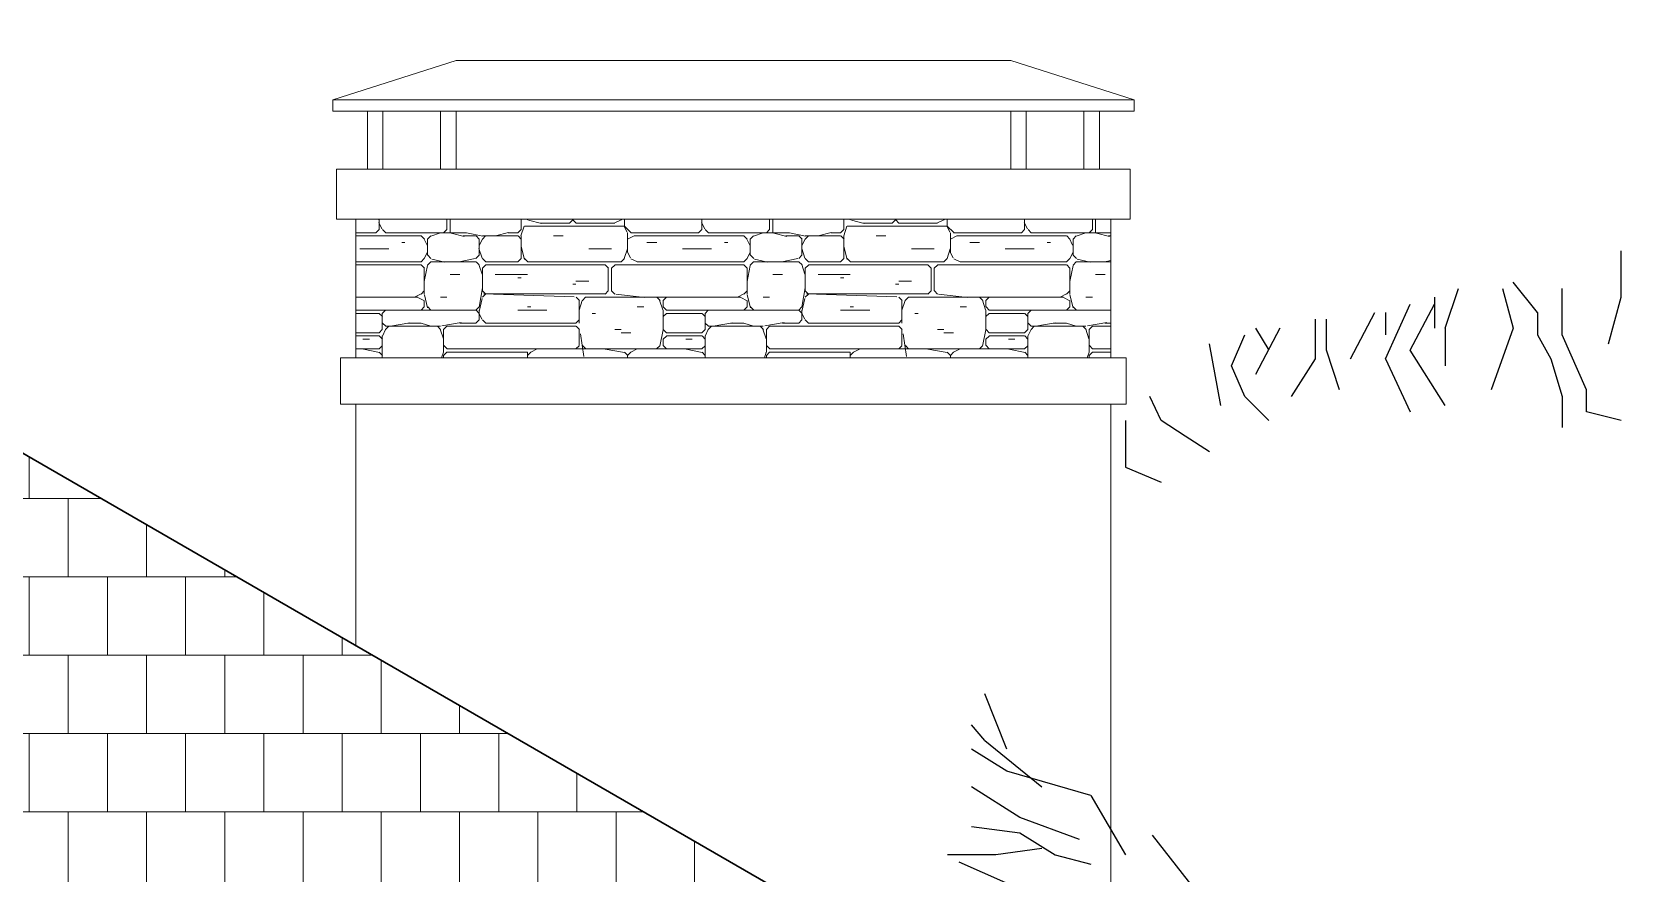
# Model space of a CAD drawing. Extents: x -12289450 to -10763036, y -7834513 to -6150123.
# Drawn here: x -11254849 to -11252539, y -7790188 to -7788965 of the extents above; entities that cross this region are included whole.
import ezdxf

# ---------------------------------------------------------------- set-up
doc = ezdxf.new("R2010")
doc.units = 0
doc.header["$LTSCALE"] = 25
for name, color, linetype in [('005-РАЗМЕРЫ', 252, 'Continuous'), ('008-ШТРИХОВКА', 252, 'Continuous'), ('Крыши', 7, 'Continuous')]:
    doc.layers.add(name, color=color, linetype=linetype)
doc.layers.add('RAZMER', color=7, linetype='Continuous', lineweight=9)

# ---------------------------------------------------------------- blocks, each defined once
blk = doc.blocks.new('ggg')
for points in [[(-1379.7, 3877.6), (-1361, 3945.5), (-1361, 4012.6)], [(-1617, 3900.2), (-1597.5, 3958)], [(-1533.5, 3958), (-1517.9, 3900.2), (-1549.9, 3810.4)], [(-1482.8, 3922.9), (-1517.9, 3967.3)], [(-1361, 3765.9), (-1411.7, 3778.4), (-1411.7, 3810.4), (-1446.9, 3890.8), (-1446.9, 3958)], [(-1703.7, 3855.7), (-1667.8, 3935.3)], [(-1617, 3787.8), (-1667.8, 3868.2), (-1632.6, 3935.3)], [(-1632.6, 3945.5), (-1632.6, 3900.2)], [(-1805.9, 3913.5), (-1805.9, 3855.7), (-1841, 3801.1)], [(-1770.8, 3810.4), (-1789.5, 3868.2), (-1789.5, 3913.5)], [(-1754.4, 3855.7), (-1719.3, 3922.9)], [(-1703.7, 3922.9), (-1703.7, 3890.8)], [(-1482.8, 3922.9), (-1482.8, 3890.8), (-1463.2, 3855.7), (-1446.9, 3801.1), (-1446.9, 3755.8)], [(-1908.2, 3801.1), (-1927.7, 3845.6), (-1908.2, 3890.8)], [(-1857.4, 3900.2), (-1892.6, 3833.1)], [(-1892.6, 3900.2), (-1873.1, 3868.2)], [(-1617, 3900.2), (-1617, 3845.6)], [(-1943.3, 3787.8), (-1959.7, 3877.6)], [(-1703.7, 3855.7), (-1667.8, 3778.4)], [(-1959.7, 3720.7), (-1994.8, 3743.3), (-2029.9, 3765.9), (-2046.4, 3801.1)], [(-1908.2, 3801.1), (-1873.1, 3765.9)], [(-2081.5, 3765.9), (-2081.5, 3698), (-2029.9, 3676.2)], [(-2254, 3288.2), (-2286, 3368.6)], [(-2286, 3300.7), (-2305.5, 3323.4)], [(-2132.2, 3221.1), (-2254, 3256.2), (-2305.5, 3288.2)], [(-2286, 3300.7), (-2203.2, 3233.6)], [(-2235.2, 3189.1), (-2305.5, 3233.6)], [(-2132.2, 3221.1), (-2081.5, 3134.5)], [(-2148.6, 3157.1), (-2235.2, 3189.1)], [(-2305.5, 3175.8), (-2235.2, 3166.5), (-2183.7, 3134.5), (-2132.2, 3121.2)], [(-2203.2, 3143.8), (-2270.4, 3134.5), (-2340.6, 3134.5)], [(-1783.3, 2595), (-1864.5, 2936.2), (-2042.4, 3163.3)], [(-2324.2, 3124.3), (-2256.3, 3094.6)]]:
    blk.add_lwpolyline(points)

msp = doc.modelspace()

# ---------------------------------------------------------------- hatches: boundary and pattern name
at = {"layer": '008-ШТРИХОВКА', "lineweight": 18, "ltscale": 3}
h = msp.add_hatch(dxfattribs=at)
h.set_pattern_fill('AR-B88', color=256, scale=0.56)
h.set_pattern_definition([(0, (-5054498.04, -3568302.02), (0, 113.792), []), (90, (-5054498.037, -3568302.023), (-56.896, 113.792), [113.792, -113.792])])
h.paths.add_polyline_path([(-11256078.3, -7788965.2), (-11256030.2, -7788965.2), (-11255996.8, -7788965.2), (-11255924.7, -7788965.7), (-11252619.8, -7790872.8), (-11255307.8, -7790872.8), (-11256045.7, -7790446.8), (-11256595.8, -7790129.1), (-11257883.8, -7790872.8), (-11258808.3, -7790872.8), (-11259899.8, -7790872.8), (-11257330.6, -7789389.4), (-11256595.8, -7788965.2), (-11256496.5, -7788965.2), (-11256353.2, -7788965.2), (-11256259.8, -7788965.2), (-11256150.8, -7788965.2)])
at = {"layer": 'RAZMER', "lineweight": 0, "ltscale": 4}
h = msp.add_hatch(dxfattribs=at)
h.set_pattern_fill('DSLSTN', color=251, scale=168, style=0, pattern_type=2)
h.set_pattern_definition([(180, (-4775834.76, -3833793.1), (-6e-14, -469.224), [103.22928, -365.99472]), (0, (-4776289.9, -3833811.87), (0, 469.224), [60.99912, -408.22488]), (0, (-4776228.9, -3833835.33), (0, 469.224), [32.84568, -436.37832]), (315, (-4776233.6, -3833830.64), (469.22399, -1e-13), [6.635831, -656.947116]), (270, (-4776233.6, -3833825.95), (469.224, -9e-14), [4.69224, -464.53176]), (270, (-4776233.6, -3833816.56), (469.224, -9e-14), [9.38448, -459.83952]), (225, (-4776228.9, -3833811.87), (-7e-14, -469.22399), [6.635831, -656.947116]), (180, (-4776097.5, -3833811.87), (-6e-14, -469.224), [131.38272, -337.84128]), (135, (-4776092.83, -3833816.56), (-469.22399, 4e-14), [6.635831, -656.947116]), (90, (-4776092.83, -3833821.25), (-469.224, 3e-14), [4.69224, -464.53176]), (180, (-4776097.5, -3833544.4), (-6e-14, -469.224), [197.07408, -272.14992]), (180, (-4776139.75, -3833638.26), (-6e-14, -469.224), [89.15256, -380.07144]), (180, (-4776031.83, -3833427.1), (-6e-14, -469.224), [192.38184, -276.84216]), (225, (-4775956.76, -3833680.5), (-7e-14, -469.22399), [6.635831, -656.947116]), (315, (-4775956.76, -3833680.5), (469.22399, -1e-13), [6.635831, -656.947116]), (45, (-4776088.14, -3833511.57), (4e-14, 469.22399), [6.635831, -656.947116]), (0, (-4776224.2, -3833511.57), (0, 469.224), [136.07496, -333.14904]), (135, (-4775942.68, -3833577.26), (-469.22399, 4e-14), [6.635831, -656.947116]), (180, (-4775867.6, -3833577.26), (-6e-14, -469.224), [75.07584, -394.14816]), (225, (-4776022.45, -3833581.95), (-7e-14, -469.22399), [6.635831, -656.947116]), (180, (-4775862.9, -3833581.95), (-6e-14, -469.224), [159.53616, -309.68784]), (0, (-4776261.75, -3833854.1), (0, 469.224), [9.38448, -459.83952]), (0, (-4776205.44, -3833591.34), (0, 469.224), [4.69224, -464.53176]), (0, (-4776289.9, -3833567.87), (0, 469.224), [28.15344, -441.07056]), (0, (-4776304, -3833558.5), (0, 469.224), [9.38448, -459.83952]), (0, (-4775886.37, -3833492.8), (0, 469.224), [18.76896, -450.45504]), (0, (-4775877, -3833488.1), (0, 469.224), [37.53792, -431.68608]), (0, (-4776205.44, -3833713.33), (0, 469.224), [4.69224, -464.53176]), (0, (-4776266.44, -3833722.7), (0, 469.224), [42.23016, -426.99384]), (0, (-4776318.06, -3833713.33), (0, 469.224), [14.07672, -455.14728]), (0, (-4775895.76, -3833840.02), (0, 469.224), [9.38448, -459.83952]), (0, (-4775886.37, -3833844.7), (0, 469.224), [14.07672, -455.14728]), (0, (-4775928.6, -3833816.56), (0, 469.224), [4.69224, -464.53176]), (0, (-4775862.9, -3833807.2), (0, 469.224), [9.38448, -459.83952]), (0, (-4776149.14, -3833793.1), (0, 469.224), [9.38448, -459.83952]), (0, (-4776135.06, -3833760.26), (0, 469.224), [14.07672, -455.14728]), (0, (-4776022.45, -3833807.2), (0, 469.224), [4.69224, -464.53176]), (0, (-4776036.5, -3833811.87), (0, 469.224), [42.23016, -426.99384]), (0, (-4775956.76, -3833774.33), (0, 469.224), [4.69224, -464.53176]), (0, (-4775952.06, -3833769.64), (0, 469.224), [18.76896, -450.45504]), (0, (-4776036.5, -3833764.95), (0, 469.224), [4.69224, -464.53176]), (0, (-4776069.37, -3833760.26), (0, 469.224), [46.9224, -422.3016]), (0, (-4775933.3, -3833722.7), (0, 469.224), [32.84568, -436.37832]), (0, (-4775984.9, -3833703.95), (0, 469.224), [14.07672, -455.14728]), (0, (-4776111.6, -3833666.4), (0, 469.224), [4.69224, -464.53176]), (0, (-4776064.7, -3833657.03), (0, 469.224), [9.38448, -459.83952]), (0, (-4776060, -3833652.33), (0, 469.224), [9.38448, -459.83952]), (0, (-4776191.37, -3833436.5), (0, 469.224), [4.69224, -464.53176]), (0, (-4776191.37, -3833464.64), (0, 469.224), [28.15344, -441.07056]), (0, (-4776106.9, -3833445.88), (0, 469.224), [9.38448, -459.83952]), (0, (-4776097.5, -3833441.2), (0, 469.224), [37.53792, -431.68608]), (0, (-4776139.75, -3833535.03), (0, 469.224), [9.38448, -459.83952]), (0, (-4776243, -3833525.64), (0, 469.224), [14.07672, -455.14728]), (0, (-4776247.67, -3833520.95), (0, 469.224), [60.99912, -408.22488]), (0, (-4775975.52, -3833544.4), (0, 469.224), [4.69224, -464.53176]), (0, (-4776050.6, -3833535.03), (0, 469.224), [4.69224, -464.53176]), (0, (-4776041.2, -3833539.7), (0, 469.224), [14.07672, -455.14728]), (0, (-4775914.53, -3833610.1), (0, 469.224), [23.4612, -445.7628]), (0, (-4775933.3, -3833605.4), (0, 469.224), [23.4612, -445.7628]), (0, (-4776013.06, -3833614.8), (0, 469.224), [9.38448, -459.83952]), (0, (-4775999, -3833591.34), (0, 469.224), [9.38448, -459.83952]), (0, (-4776003.7, -3833586.64), (0, 469.224), [9.38448, -459.83952]), (0, (-4776097.5, -3833624.2), (0, 469.224), [14.07672, -455.14728]), (0, (-4776167.9, -3833619.5), (0, 469.224), [9.38448, -459.83952]), (0, (-4776172.6, -3833624.2), (0, 469.224), [9.38448, -459.83952]), (0, (-4776210.14, -3833614.8), (0, 469.224), [9.38448, -459.83952]), (270, (-4776233.6, -3833380.2), (469.224, -9e-14), [42.23016, -426.99384]), (243.43495, (-4776228.9, -3833370.8), (1.7e-05, -469.2239954), [10.492168, -1038.72458]), (251.56505, (-4776144.44, -3833403.65), (-3.8e-06, -469.2239928), [14.838167, -1468.978392]), (270, (-4776144.44, -3833384.88), (469.224, -9e-14), [18.76896, -450.45504]), (288.43495, (-4776149.14, -3833370.8), (469.224025, -938.4479968), [14.838167, -1468.978392]), (333.43495, (-4776341.52, -3833736.8), (469.2239954, 1.7e-05), [10.492168, -1038.72458]), (296.56505, (-4776346.21, -3833727.4), (469.224001, -469.22402), [10.492168, -1038.72458]), (270, (-4776346.2, -3833708.64), (469.224, -9e-14), [18.76896, -450.45504]), (206.56505, (-4776336.83, -3833703.95), (-469.22402, -469.224001), [10.492168, -1038.72458]), (26.565051, (-4776341.52, -3833403.65), (469.224012, 469.224009), [10.492168, -1038.72458]), (348.69007, (-4776336.83, -3833441.18), (469.2239957, 2.19e-05), [23.925826, -2368.656528]), (333.43495, (-4776346.21, -3833436.5), (469.2239954, 1.7e-05), [10.492168, -1038.72458]), (270, (-4776346.2, -3833408.34), (469.224, -9e-14), [28.15344, -441.07056]), (225, (-4776341.52, -3833403.65), (-7e-14, -469.22399), [6.635831, -656.947116]), (0, (-4776341.5, -3833699.26), (0, 469.224), [98.53704, -370.68696]), (315, (-4776350.9, -3833689.87), (469.22399, -1e-13), [13.271658, -650.311284]), (270, (-4776350.9, -3833661.7), (469.224, -9e-14), [28.15344, -441.07056]), (243.43495, (-4776346.21, -3833652.33), (1.7e-05, -469.2239954), [10.492168, -1038.72458]), (225, (-4776341.52, -3833647.64), (-7e-14, -469.22399), [6.635831, -656.947116]), (194.03624, (-4776322.75, -3833642.95), (-1407.6720428, -469.22392), [19.346603, -1915.313568]), (0, (-4776139.75, -3833638.26), (0, 469.224), [9.38448, -459.83952]), (0, (-4776266.44, -3833844.7), (0, 469.224), [23.4612, -445.7628]), (0, (-4776289.9, -3833849.4), (0, 469.224), [51.61464, -417.60936]), (45, (-4776289.9, -3833483.4), (4e-14, 469.22399), [13.271658, -650.311284]), (90, (-4776289.9, -3833502.2), (-469.224, 3e-14), [18.76896, -450.45504]), (135, (-4776285.2, -3833506.87), (-469.22399, 4e-14), [6.635831, -656.947116]), (116.56505, (-4776228.9, -3833488.1), (-469.224001, 469.22402), [10.492168, -1038.72458]), (90, (-4776228.9, -3833497.5), (-469.224, 3e-14), [9.38448, -459.83952]), (63.434949, (-4776233.6, -3833506.87), (-9e-06, 469.2239954), [10.492168, -1038.72458]), (288.43495, (-4775933.3, -3833492.8), (469.224025, -938.4479968), [14.838167, -1468.978392]), (270, (-4775933.3, -3833488.1), (469.224, -9e-14), [4.69224, -464.53176]), (243.43495, (-4775928.6, -3833478.72), (1.7e-05, -469.2239954), [10.492168, -1038.72458]), (251.56505, (-4775876.99, -3833722.72), (-3.8e-06, -469.2239928), [14.838167, -1468.978392]), (270, (-4775877, -3833699.26), (469.224, -9e-14), [23.4612, -445.7628]), (296.56505, (-4775881.68, -3833689.87), (469.224001, -469.22402), [10.492168, -1038.72458]), (288.43495, (-4776092.83, -3833722.72), (469.224025, -938.4479968), [14.838167, -1468.978392]), (270, (-4776092.83, -3833718.03), (469.224, -9e-14), [4.69224, -464.53176]), (243.43495, (-4776088.14, -3833708.64), (1.7e-05, -469.2239954), [10.492168, -1038.72458]), (243.43495, (-4776167.9, -3833727.4), (1.7e-05, -469.2239954), [10.492168, -1038.72458]), (270, (-4776167.9, -3833718.03), (469.224, -9e-14), [9.38448, -459.83952]), (296.56505, (-4776172.6, -3833708.64), (469.224001, -469.22402), [10.492168, -1038.72458]), (315, (-4776092.83, -3833488.1), (469.22399, -1e-13), [13.271658, -650.311284]), (63.434949, (-4776172.6, -3833586.64), (-9e-06, 469.2239954), [10.492168, -1038.72458]), (90, (-4776172.6, -3833596.03), (-469.224, 3e-14), [9.38448, -459.83952]), (135, (-4776163.2, -3833605.4), (-469.22399, 4e-14), [13.271658, -650.311284]), (90, (-4775853.53, -3833628.87), (-469.224, 3e-14), [42.23016, -426.99384]), (45, (-4775858.22, -3833633.57), (4e-14, 469.22399), [6.635831, -656.947116]), (270, (-4775881.7, -3833642.95), (469.224, -9e-14), [32.84568, -436.37832]), (270, (-4775956.76, -3833642.95), (469.224, -9e-14), [37.53792, -431.68608]), (108.43495, (-4775825.37, -3833811.87), (-469.224025, 938.4479968), [14.838167, -1468.978392]), (90, (-4775825.37, -3833840.02), (-469.224, 3e-14), [28.15344, -441.07056]), (78.690068, (-4775830.065, -3833863.485), (-5.5e-06, 469.2239957), [23.925826, -2368.656528]), (278.1301, (-4775947.37, -3833830.64), (469.22387533, -2815.34394203), [33.179148, -3284.735664]), (270, (-4775947.37, -3833811.87), (469.224, -9e-14), [18.76896, -450.45504]), (251.56505, (-4775942.68, -3833797.8), (-3.8e-06, -469.2239928), [14.838167, -1468.978392]), (333.43495, (-4776181.98, -3833793.1), (469.2239954, 1.7e-05), [10.492168, -1038.72458]), (180, (-4776177.3, -3833811.87), (-6e-14, -469.224), [32.84568, -436.37832]), (0, (-4776228.9, -3833610.1), (0, 469.224), [192.38184, -276.84216]), (180, (-4776149.14, -3833835.33), (-6e-14, -469.224), [46.9224, -422.3016]), (189.46232, (-4776120.98, -3833830.64), (-2346.119932, -469.2238967), [28.541784, -2825.636352]), (180, (-4776097.5, -3833830.64), (-6e-14, -469.224), [23.4612, -445.7628]), (0, (-4776135.06, -3833811.87), (0, 469.224), [14.07672, -455.14728]), (0, (-4776200.75, -3833811.87), (0, 469.224), [14.07672, -455.14728]), (180, (-4776280.5, -3833642.95), (-6e-14, -469.224), [42.23016, -426.99384]), (90, (-4776233.6, -3833638.26), (-469.224, 3e-14), [28.15344, -441.07056]), (63.434949, (-4776238.3, -3833647.64), (-9e-06, 469.2239954), [10.492168, -1038.72458]), (0, (-4776252.37, -3833647.64), (0, 469.224), [14.07672, -455.14728]), (350.53768, (-4776280.52, -3833642.95), (469.2239954, 2.03e-05), [28.541784, -2825.636352]), (0, (-4776266.44, -3833647.64), (0, 469.224), [23.4612, -445.7628]), (350.53768, (-4776294.6, -3833642.95), (469.2239954, 2.03e-05), [28.541784, -2825.636352]), (350.53768, (-4775909.83, -3833398.95), (469.2239954, 2.03e-05), [28.541784, -2825.636352]), (0, (-4776008.37, -3833398.95), (0, 469.224), [98.53704, -370.68696]), (26.565051, (-4776017.75, -3833403.65), (469.224012, 469.224009), [10.492168, -1038.72458]), (0, (-4776139.75, -3833403.65), (0, 469.224), [117.306, -351.918]), (0, (-4776163.2, -3833366.1), (0, 469.224), [9.38448, -459.83952]), (341.56505, (-4776177.29, -3833361.42), (469.2239928, -3.8e-06), [14.838167, -1468.978392]), (0, (-4776196.06, -3833361.4), (0, 469.224), [18.76896, -450.45504]), (9.4623222, (-4776224.21, -3833366.11), (2346.119914, 469.2239868), [28.541784, -2825.636352]), (348.69007, (-4776261.75, -3833398.95), (469.2239957, 2.19e-05), [23.925826, -2368.656528]), (0, (-4776332.13, -3833398.95), (0, 469.224), [70.3836, -398.8404]), (8.1301023, (-4776271.135, -3833445.876), (2815.3439232, 469.22398835), [33.179148, -3284.735664]), (0, (-4776313.37, -3833445.88), (0, 469.224), [42.23016, -426.99384]), (281.30993, (-4776233.6, -3833455.26), (469.2239304, -1876.8960738), [23.925826, -2368.656528]), (270, (-4776233.6, -3833441.2), (469.224, -9e-14), [14.07672, -455.14728]), (243.43495, (-4776228.9, -3833431.8), (1.7e-05, -469.2239954), [10.492168, -1038.72458]), (0, (-4776078.75, -3833422.4), (0, 469.224), [28.15344, -441.07056]), (0, (-4776196.06, -3833422.4), (0, 469.224), [23.4612, -445.7628]), (0, (-4776041.2, -3833483.4), (0, 469.224), [9.38448, -459.83952]), (9.4623222, (-4776069.37, -3833488.106), (2346.119914, 469.2239868), [28.541784, -2825.636352]), (0, (-4776182, -3833488.1), (0, 469.224), [112.61376, -356.61024]), (0, (-4776182, -3833488.1), (0, 469.224), [32.84568, -436.37832]), (353.65981, (-4776224.213, -3833483.414), (469.2239883, 1.69e-05), [42.49004, -4206.514032]), (180, (-4775867.6, -3833469.34), (-6e-14, -469.224), [154.84392, -314.38008]), (0, (-4776022.45, -3833445.88), (0, 469.224), [154.84392, -314.38008]), (0, (-4775942.7, -3833544.4), (0, 469.224), [103.22928, -365.99472]), (0, (-4775942.7, -3833516.26), (0, 469.224), [103.22928, -365.99472]), (0, (-4776008.37, -3833516.26), (0, 469.224), [65.69136, -403.53264]), (333.43495, (-4776017.75, -3833511.57), (469.2239954, 1.7e-05), [10.492168, -1038.72458]), (348.69007, (-4775961.45, -3833469.34), (469.2239957, 2.19e-05), [23.925826, -2368.656528]), (14.036243, (-4776017.75, -3833474.03), (1407.6720182, 469.2239937), [19.346603, -1915.313568]), (180, (-4776172.6, -3833633.57), (-6e-14, -469.224), [37.53792, -431.68608]), (0, (-4776294.6, -3833516.26), (0, 469.224), [197.07408, -272.14992]), (0, (-4776149.14, -3833549.1), (0, 469.224), [28.15344, -441.07056]), (0, (-4776224.2, -3833605.4), (0, 469.224), [46.9224, -422.3016]), (165.96376, (-4776294.6, -3833610.1), (-469.2239836, -3.41e-05), [19.346603, -1915.313568]), (180, (-4776261.75, -3833610.1), (-6e-14, -469.224), [32.84568, -436.37832]), (187.12502, (-4776224.213, -3833605.41), (-3284.56800684, -469.22421158), [37.83005, -3745.174776]), (0, (-4776313.37, -3833549.1), (0, 469.224), [136.07496, -333.14904]), (0, (-4776139.75, -3833868.2), (0, 469.224), [187.6896, -281.5344]), (0, (-4775994.3, -3833830.64), (0, 469.224), [23.4612, -445.7628]), (0, (-4776139.75, -3833835.33), (0, 469.224), [187.6896, -281.5344]), (296.56505, (-4776092.83, -3833816.56), (469.224001, -469.22402), [10.492168, -1038.72458]), (270, (-4776092.83, -3833811.87), (469.224, -9e-14), [4.69224, -464.53176]), (255.96376, (-4776088.14, -3833793.1), (3.41e-05, -469.2239836), [19.346603, -1915.313568]), (0, (-4776083.45, -3833788.4), (0, 469.224), [173.61288, -295.61112]), (284.03624, (-4776031.83, -3833718.03), (469.22392, -1407.6720428), [19.346603, -1915.313568]), (270, (-4776031.83, -3833703.95), (469.224, -9e-14), [14.07672, -455.14728]), (251.56505, (-4776027.14, -3833689.87), (-3.8e-06, -469.2239928), [14.838167, -1468.978392]), (0, (-4776083.45, -3833746.2), (0, 469.224), [173.61288, -295.61112]), (180, (-4775895.76, -3833685.2), (-6e-14, -469.224), [56.30688, -412.91712]), (206.56505, (-4775886.37, -3833680.49), (-469.22402, -469.224001), [10.492168, -1038.72458]), (315, (-4776031.83, -3833671.1), (469.22399, -1e-13), [6.635831, -656.947116]), (270, (-4776031.83, -3833661.7), (469.224, -9e-14), [9.38448, -459.83952]), (243.43495, (-4776027.14, -3833642.95), (1.7e-05, -469.2239954), [10.492168, -1038.72458]), (135, (-4775956.76, -3833647.64), (-469.22399, 4e-14), [13.271658, -650.311284]), (165.96376, (-4776003.68, -3833685.18), (-469.2239836, -3.41e-05), [19.346603, -1915.313568]), (180, (-4775961.45, -3833685.2), (-6e-14, -469.224), [42.23016, -426.99384]), (0, (-4776027.14, -3833689.87), (0, 469.224), [145.45944, -323.76456]), (26.565051, (-4776186.68, -3833793.1), (469.224012, 469.224009), [10.492168, -1038.72458]), (0, (-4776205.44, -3833793.1), (0, 469.224), [18.76896, -450.45504]), (0, (-4776322.75, -3833793.1), (0, 469.224), [46.9224, -422.3016]), (353.65981, (-4776364.98, -3833788.41), (469.2239883, 1.69e-05), [42.49004, -4206.514032]), (0, (-4776365, -3833746.2), (0, 469.224), [187.6896, -281.5344]), (0, (-4776332.13, -3833741.5), (0, 469.224), [154.84392, -314.38008]), (0, (-4776336.83, -3833703.95), (0, 469.224), [159.53616, -309.68784]), (260.53768, (-4776088.14, -3833779.025), (2.03e-05, -469.2239954), [28.541784, -2825.636352]), (270, (-4776088.14, -3833760.26), (469.224, -9e-14), [18.76896, -450.45504]), (288.43495, (-4776092.83, -3833746.18), (469.224025, -938.4479968), [14.838167, -1468.978392]), (284.03624, (-4776172.6, -3833788.41), (469.22392, -1407.6720428), [19.346603, -1915.313568]), (270, (-4776172.6, -3833769.64), (469.224, -9e-14), [18.76896, -450.45504]), (258.69007, (-4776167.91, -3833746.18), (2.19e-05, -469.2239957), [23.925826, -2368.656528]), (45, (-4776097.52, -3833736.8), (4e-14, 469.22399), [6.635831, -656.947116]), (11.309932, (-4776120.98, -3833741.49), (1876.8960574, 469.223996), [23.925826, -2368.656528]), (0, (-4776144.44, -3833741.5), (0, 469.224), [23.4612, -445.7628]), (345.96376, (-4776163.21, -3833736.8), (469.2239836, 3.41e-05), [19.346603, -1915.313568]), (198.43495, (-4776149.14, -3833699.26), (-938.4479968, -469.224025), [14.838167, -1468.978392]), (180, (-4776135.06, -3833699.26), (-6e-14, -469.224), [14.07672, -455.14728]), (165.96376, (-4776116.29, -3833703.95), (-469.2239836, -3.41e-05), [19.346603, -1915.313568]), (180, (-4776097.5, -3833703.95), (-6e-14, -469.224), [18.76896, -450.45504]), (0, (-4776149.14, -3833699.26), (0, 469.224), [4.69224, -464.53176]), (0, (-4776228.9, -3833699.26), (0, 469.224), [84.46032, -384.76368]), (345.96376, (-4776163.21, -3833657.03), (469.2239836, 3.41e-05), [19.346603, -1915.313568]), (0, (-4776205.44, -3833657.03), (0, 469.224), [42.23016, -426.99384]), (11.309932, (-4776228.905, -3833661.72), (1876.8960574, 469.223996), [23.925826, -2368.656528]), (296.56505, (-4776238.3, -3833685.18), (469.224001, -469.22402), [10.492168, -1038.72458]), (270, (-4776238.3, -3833680.5), (469.224, -9e-14), [4.69224, -464.53176]), (251.56505, (-4776233.6, -3833666.41), (-3.8e-06, -469.2239928), [14.838167, -1468.978392]), (270, (-4776135.06, -3833642.95), (469.224, -9e-14), [56.30688, -412.91712]), (351.8699, (-4776172.6, -3833633.565), (469.22399433, 2.213e-05), [33.179148, -3284.735664]), (0, (-4776196.06, -3833633.57), (0, 469.224), [23.4612, -445.7628]), (0, (-4776050.6, -3833699.26), (0, 469.224), [14.07672, -455.14728]), (14.036243, (-4776069.37, -3833703.95), (1407.6720182, 469.2239937), [19.346603, -1915.313568]), (0, (-4776088.14, -3833703.95), (0, 469.224), [18.76896, -450.45504]), (348.69007, (-4776111.6, -3833699.26), (469.2239957, 2.19e-05), [23.925826, -2368.656528]), (0, (-4776135.06, -3833699.26), (0, 469.224), [23.4612, -445.7628]), (180, (-4776036.5, -3833638.26), (-6e-14, -469.224), [93.8448, -375.3792]), (14.036243, (-4775876.99, -3833638.26), (1407.6720182, 469.2239937), [19.346603, -1915.313568]), (0, (-4775994.3, -3833638.26), (0, 469.224), [117.306, -351.918]), (243.43495, (-4775947.37, -3833558.49), (1.7e-05, -469.2239954), [10.492168, -1038.72458]), (270, (-4775947.37, -3833544.4), (469.224, -9e-14), [14.07672, -455.14728]), (281.30993, (-4775952.06, -3833520.95), (469.2239304, -1876.8960738), [23.925826, -2368.656528]), (296.56505, (-4776092.83, -3833558.49), (469.224001, -469.22402), [10.492168, -1038.72458]), (270, (-4776092.83, -3833535.03), (469.224, -9e-14), [23.4612, -445.7628]), (251.56505, (-4776088.14, -3833520.95), (-3.8e-06, -469.2239928), [14.838167, -1468.978392]), (0, (-4776088.14, -3833520.95), (0, 469.224), [136.07496, -333.14904]), (0, (-4776083.45, -3833572.57), (0, 469.224), [126.69048, -342.53352]), (26.565051, (-4775867.6, -3833577.26), (469.224012, 469.224009), [10.492168, -1038.72458]), (333.43495, (-4775862.9, -3833581.95), (469.2239954, 1.7e-05), [10.492168, -1038.72458]), (90, (-4776027.14, -3833591.34), (-469.224, 3e-14), [4.69224, -464.53176]), (75.963757, (-4776031.83, -3833610.1), (-9.5e-06, 469.2239836), [19.346603, -1915.313568]), (90, (-4776031.83, -3833638.26), (-469.224, 3e-14), [28.15344, -441.07056]), (0, (-4776167.9, -3833577.26), (0, 469.224), [131.38272, -337.84128]), (0, (-4776149.14, -3833572.57), (0, 469.224), [23.4612, -445.7628]), (180, (-4776097.5, -3833572.57), (-6e-14, -469.224), [70.3836, -398.8404]), (225, (-4776092.83, -3833567.87), (-7e-14, -469.22399), [6.635831, -656.947116]), (270, (-4776092.83, -3833553.8), (469.224, -9e-14), [14.07672, -455.14728]), (315, (-4776097.52, -3833549.1), (469.22399, -1e-13), [6.635831, -656.947116]), (0, (-4776167.9, -3833549.1), (0, 469.224), [70.3836, -398.8404]), (45, (-4776172.6, -3833553.8), (4e-14, 469.22399), [6.635831, -656.947116]), (90, (-4776172.6, -3833567.87), (-469.224, 3e-14), [14.07672, -455.14728]), (135, (-4776167.9, -3833572.57), (-469.22399, 4e-14), [6.635831, -656.947116]), (26.565051, (-4776045.9, -3833638.26), (469.224012, 469.224009), [10.492168, -1038.72458]), (0, (-4776069.37, -3833638.26), (0, 469.224), [23.4612, -445.7628]), (0, (-4776228.9, -3833633.57), (0, 469.224), [18.76896, -450.45504]), (180, (-4776036.5, -3833605.4), (-6e-14, -469.224), [126.69048, -342.53352]), (180, (-4775858.2, -3833549.1), (-6e-14, -469.224), [84.46032, -384.76368]), (225, (-4776092.83, -3833825.95), (-7e-14, -469.22399), [6.635831, -656.947116]), (45, (-4776238.3, -3833844.7), (4e-14, 469.22399), [6.635831, -656.947116]), (315, (-4776238.3, -3833816.56), (469.22399, -1e-13), [6.635831, -656.947116]), (45, (-4776294.6, -3833821.25), (4e-14, 469.22399), [6.635831, -656.947116]), (315, (-4776294.6, -3833840.02), (469.22399, -1e-13), [6.635831, -656.947116]), (45, (-4776294.6, -3833854.1), (4e-14, 469.22399), [6.635831, -656.947116]), (315, (-4776294.6, -3833863.5), (469.22399, -1e-13), [6.635831, -656.947116]), (225, (-4776233.6, -3833863.5), (-7e-14, -469.22399), [6.635831, -656.947116]), (315, (-4776238.3, -3833849.4), (469.22399, -1e-13), [6.635831, -656.947116]), (315, (-4776144.44, -3833863.5), (469.22399, -1e-13), [6.635831, -656.947116]), (45, (-4776144.44, -3833840.02), (4e-14, 469.22399), [6.635831, -656.947116]), (225, (-4775830.06, -3833863.5), (-7e-14, -469.22399), [6.635831, -656.947116]), (315, (-4775834.76, -3833793.1), (469.22399, -1e-13), [6.635831, -656.947116]), (45, (-4775942.68, -3833797.8), (4e-14, 469.22399), [6.635831, -656.947116]), (315, (-4775942.68, -3833863.5), (469.22399, -1e-13), [6.635831, -656.947116]), (225, (-4775947.37, -3833863.5), (-7e-14, -469.22399), [6.635831, -656.947116]), (315, (-4775952.06, -3833835.33), (469.22399, -1e-13), [6.635831, -656.947116]), (225, (-4775947.37, -3833825.95), (-7e-14, -469.22399), [6.635831, -656.947116]), (315, (-4775952.06, -3833793.1), (469.22399, -1e-13), [6.635831, -656.947116]), (315, (-4776088.14, -3833825.95), (469.22399, -1e-13), [6.635831, -656.947116]), (45, (-4776088.14, -3833793.1), (4e-14, 469.22399), [6.635831, -656.947116]), (45, (-4776097.52, -3833811.87), (4e-14, 469.22399), [6.635831, -656.947116]), (315, (-4776167.9, -3833807.18), (469.22399, -1e-13), [6.635831, -656.947116]), (225, (-4776172.6, -3833807.18), (-7e-14, -469.22399), [6.635831, -656.947116]), (315, (-4776294.6, -3833807.18), (469.22399, -1e-13), [6.635831, -656.947116]), (45, (-4776294.6, -3833797.8), (4e-14, 469.22399), [6.635831, -656.947116]), (135, (-4776083.45, -3833788.4), (-469.22399, 4e-14), [6.635831, -656.947116]), (225, (-4775905.14, -3833783.72), (-7e-14, -469.22399), [6.635831, -656.947116]), (315, (-4775909.83, -3833746.18), (469.22399, -1e-13), [6.635831, -656.947116]), (45, (-4776088.14, -3833750.87), (4e-14, 469.22399), [6.635831, -656.947116]), (315, (-4776097.52, -3833741.5), (469.22399, -1e-13), [6.635831, -656.947116]), (315, (-4776097.52, -3833703.95), (469.22399, -1e-13), [6.635831, -656.947116]), (45, (-4776167.9, -3833708.64), (4e-14, 469.22399), [6.635831, -656.947116]), (315, (-4776167.9, -3833732.1), (469.22399, -1e-13), [6.635831, -656.947116]), (45, (-4776167.9, -3833746.18), (4e-14, 469.22399), [6.635831, -656.947116]), (225, (-4776172.6, -3833783.72), (-7e-14, -469.22399), [6.635831, -656.947116]), (315, (-4776369.67, -3833783.72), (469.22399, -1e-13), [6.635831, -656.947116]), (225, (-4776364.98, -3833746.18), (-7e-14, -469.22399), [6.635831, -656.947116]), (315, (-4776177.3, -3833746.18), (469.22399, -1e-13), [6.635831, -656.947116]), (225, (-4776172.6, -3833736.8), (-7e-14, -469.22399), [6.635831, -656.947116]), (315, (-4776177.3, -3833703.95), (469.22399, -1e-13), [6.635831, -656.947116]), (225, (-4776238.3, -3833694.56), (-7e-14, -469.22399), [6.635831, -656.947116]), (315, (-4776242.98, -3833647.64), (469.22399, -1e-13), [6.635831, -656.947116]), (45, (-4776318.06, -3833614.8), (4e-14, 469.22399), [6.635831, -656.947116]), (315, (-4776318.06, -3833638.26), (469.22399, -1e-13), [6.635831, -656.947116]), (45, (-4776135.06, -3833642.95), (4e-14, 469.22399), [6.635831, -656.947116]), (45, (-4776144.44, -3833699.26), (4e-14, 469.22399), [6.635831, -656.947116]), (315, (-4776233.6, -3833694.56), (469.22399, -1e-13), [6.635831, -656.947116]), (45, (-4776233.6, -3833666.4), (4e-14, 469.22399), [6.635831, -656.947116]), (315, (-4776144.44, -3833661.72), (469.22399, -1e-13), [6.635831, -656.947116]), (225, (-4776135.06, -3833652.33), (-7e-14, -469.22399), [6.635831, -656.947116]), (315, (-4776139.75, -3833638.26), (469.22399, -1e-13), [6.635831, -656.947116]), (315, (-4776233.6, -3833652.33), (469.22399, -1e-13), [6.635831, -656.947116]), (45, (-4776233.6, -3833642.95), (4e-14, 469.22399), [6.635831, -656.947116]), (315, (-4776233.6, -3833628.87), (469.22399, -1e-13), [6.635831, -656.947116]), (45, (-4776233.6, -3833614.8), (4e-14, 469.22399), [6.635831, -656.947116]), (315, (-4776036.52, -3833610.1), (469.22399, -1e-13), [6.635831, -656.947116]), (225, (-4776031.83, -3833628.87), (-7e-14, -469.22399), [6.635831, -656.947116]), (315, (-4776036.52, -3833638.26), (469.22399, -1e-13), [6.635831, -656.947116]), (45, (-4776036.52, -3833699.26), (4e-14, 469.22399), [6.635831, -656.947116]), (45, (-4776036.52, -3833741.5), (4e-14, 469.22399), [6.635831, -656.947116]), (315, (-4776088.14, -3833736.8), (469.22399, -1e-13), [6.635831, -656.947116]), (45, (-4776088.14, -3833708.64), (4e-14, 469.22399), [6.635831, -656.947116]), (315, (-4776036.52, -3833703.95), (469.22399, -1e-13), [6.635831, -656.947116]), (135, (-4776022.45, -3833741.5), (-469.22399, 4e-14), [6.635831, -656.947116]), (225, (-4775881.68, -3833736.8), (-7e-14, -469.22399), [6.635831, -656.947116]), (315, (-4776027.14, -3833675.8), (469.22399, -1e-13), [6.635831, -656.947116]), (45, (-4776027.14, -3833642.95), (4e-14, 469.22399), [6.635831, -656.947116]), (45, (-4775886.37, -3833680.5), (4e-14, 469.22399), [6.635831, -656.947116]), (45, (-4775956.76, -3833642.95), (4e-14, 469.22399), [6.635831, -656.947116]), (315, (-4775886.37, -3833638.26), (469.22399, -1e-13), [6.635831, -656.947116]), (135, (-4775853.53, -3833553.8), (-469.22399, 4e-14), [6.635831, -656.947116]), (45, (-4775858.22, -3833572.57), (4e-14, 469.22399), [6.635831, -656.947116]), (225, (-4776031.83, -3833600.72), (-7e-14, -469.22399), [6.635831, -656.947116]), (315, (-4776036.52, -3833577.26), (469.22399, -1e-13), [6.635831, -656.947116]), (135, (-4775834.76, -3833520.95), (-469.22399, 4e-14), [6.635831, -656.947116]), (45, (-4775839.45, -3833544.4), (4e-14, 469.22399), [6.635831, -656.947116]), (315, (-4775947.37, -3833539.72), (469.22399, -1e-13), [6.635831, -656.947116]), (45, (-4775947.37, -3833520.95), (4e-14, 469.22399), [6.635831, -656.947116]), (45, (-4775947.37, -3833553.8), (4e-14, 469.22399), [6.635831, -656.947116]), (225, (-4775952.06, -3833567.87), (-7e-14, -469.22399), [6.635831, -656.947116]), (315, (-4776088.14, -3833567.87), (469.22399, -1e-13), [6.635831, -656.947116]), (225, (-4776172.6, -3833600.72), (-7e-14, -469.22399), [6.635831, -656.947116]), (315, (-4776318.06, -3833600.72), (469.22399, -1e-13), [6.635831, -656.947116]), (45, (-4776318.06, -3833553.8), (4e-14, 469.22399), [6.635831, -656.947116]), (315, (-4776177.3, -3833549.1), (469.22399, -1e-13), [6.635831, -656.947116]), (225, (-4776092.83, -3833539.72), (-7e-14, -469.22399), [6.635831, -656.947116]), (315, (-4776097.52, -3833516.26), (469.22399, -1e-13), [6.635831, -656.947116]), (315, (-4776299.3, -3833539.72), (469.22399, -1e-13), [6.635831, -656.947116]), (225, (-4776294.6, -3833516.26), (-7e-14, -469.22399), [6.635831, -656.947116]), (315, (-4776327.44, -3833464.64), (469.22399, -1e-13), [6.635831, -656.947116]), (45, (-4776327.44, -3833450.57), (4e-14, 469.22399), [6.635831, -656.947116]), (315, (-4776238.3, -3833403.65), (469.22399, -1e-13), [6.635831, -656.947116]), (225, (-4776233.6, -3833436.5), (-7e-14, -469.22399), [6.635831, -656.947116]), (315, (-4776238.3, -3833445.88), (469.22399, -1e-13), [6.635831, -656.947116]), (225, (-4776233.6, -3833464.64), (-7e-14, -469.22399), [6.635831, -656.947116]), (315, (-4776285.2, -3833506.87), (469.22399, -1e-13), [6.635831, -656.947116]), (225, (-4776233.6, -3833506.87), (-7e-14, -469.22399), [6.635831, -656.947116]), (315, (-4776238.3, -3833474.03), (469.22399, -1e-13), [6.635831, -656.947116]), (315, (-4776228.9, -3833506.87), (469.22399, -1e-13), [6.635831, -656.947116]), (45, (-4776228.9, -3833492.8), (4e-14, 469.22399), [6.635831, -656.947116]), (315, (-4776092.83, -3833488.1), (469.22399, -1e-13), [6.635831, -656.947116]), (315, (-4776083.45, -3833511.57), (469.22399, -1e-13), [6.635831, -656.947116]), (45, (-4776083.45, -3833492.8), (4e-14, 469.22399), [6.635831, -656.947116]), (225, (-4776022.45, -3833511.57), (-7e-14, -469.22399), [6.635831, -656.947116]), (315, (-4776027.14, -3833488.1), (469.22399, -1e-13), [6.635831, -656.947116]), (315, (-4776022.45, -3833506.87), (469.22399, -1e-13), [6.635831, -656.947116]), (225, (-4775933.3, -3833506.87), (-7e-14, -469.22399), [13.271658, -650.311284]), (315, (-4775928.6, -3833506.87), (469.22399, -1e-13), [6.635831, -656.947116]), (225, (-4775820.68, -3833506.87), (-7e-14, -469.22399), [6.635831, -656.947116]), (315, (-4775825.37, -3833474.03), (469.22399, -1e-13), [6.635831, -656.947116]), (45, (-4775928.6, -3833478.72), (4e-14, 469.22399), [6.635831, -656.947116]), (315, (-4775938, -3833474.03), (469.22399, -1e-13), [6.635831, -656.947116]), (45, (-4776022.45, -3833478.72), (4e-14, 469.22399), [6.635831, -656.947116]), (45, (-4776031.83, -3833483.4), (4e-14, 469.22399), [6.635831, -656.947116]), (315, (-4776228.9, -3833478.72), (469.22399, -1e-13), [6.635831, -656.947116]), (225, (-4776224.2, -3833427.1), (-7e-14, -469.22399), [6.635831, -656.947116]), (315, (-4776031.83, -3833427.1), (469.22399, -1e-13), [6.635831, -656.947116]), (225, (-4776022.45, -3833417.72), (-7e-14, -469.22399), [6.635831, -656.947116]), (315, (-4776144.44, -3833417.72), (469.22399, -1e-13), [6.635831, -656.947116]), (45, (-4776144.44, -3833408.34), (4e-14, 469.22399), [6.635831, -656.947116]), (45, (-4776153.83, -3833422.4), (4e-14, 469.22399), [6.635831, -656.947116]), (45, (-4776228.9, -3833370.8), (4e-14, 469.22399), [6.635831, -656.947116]), (315, (-4776153.83, -3833366.1), (469.22399, -1e-13), [6.635831, -656.947116]), (45, (-4775867.6, -3833469.34), (4e-14, 469.22399), [6.635831, -656.947116]), (315, (-4776027.14, -3833464.64), (469.22399, -1e-13), [6.635831, -656.947116]), (225, (-4776022.45, -3833445.88), (-7e-14, -469.22399), [6.635831, -656.947116]), (315, (-4775867.6, -3833445.88), (469.22399, -1e-13), [6.635831, -656.947116]), (45, (-4775881.68, -3833441.18), (4e-14, 469.22399), [6.635831, -656.947116]), (315, (-4776022.45, -3833436.5), (469.22399, -1e-13), [6.635831, -656.947116]), (45, (-4776022.45, -3833408.34), (4e-14, 469.22399), [6.635831, -656.947116]), (315, (-4775881.68, -3833403.65), (469.22399, -1e-13), [6.635831, -656.947116]), (270, (-4776369.67, -3833750.87), (469.224, -9e-14), [32.84568, -436.37832]), (270, (-4776233.6, -3833413.03), (469.224, -9e-14), [23.4612, -445.7628]), (270, (-4776027.14, -3833431.8), (469.224, -9e-14), [46.9224, -422.3016]), (270, (-4776022.45, -3833478.7), (469.224, -9e-14), [32.84568, -436.37832]), (90, (-4775933.3, -3833506.87), (-469.224, 3e-14), [28.15344, -441.07056]), (0, (-4776224.2, -3833488.1), (0, 469.224), [131.38272, -337.84128]), (90, (-4776228.9, -3833506.87), (-469.224, 3e-14), [14.07672, -455.14728]), (0, (-4776078.75, -3833488.1), (0, 469.224), [51.61464, -417.60936]), (270, (-4776022.45, -3833492.8), (469.224, -9e-14), [14.07672, -455.14728]), (90, (-4776083.45, -3833511.57), (-469.224, 3e-14), [18.76896, -450.45504]), (270, (-4776172.6, -3833553.8), (469.224, -9e-14), [46.9224, -422.3016]), (270, (-4776318.06, -3833553.8), (469.224, -9e-14), [46.9224, -422.3016]), (270, (-4776299.3, -3833520.95), (469.224, -9e-14), [18.76896, -450.45504]), (90, (-4775853.53, -3833567.87), (-469.224, 3e-14), [14.07672, -455.14728]), (270, (-4775947.37, -3833553.8), (469.224, -9e-14), [18.76896, -450.45504]), (90, (-4775834.76, -3833539.7), (-469.224, 3e-14), [18.76896, -450.45504]), (0, (-4775923.9, -3833474.03), (0, 469.224), [93.8448, -375.3792]), (270, (-4775820.7, -3833478.7), (469.224, -9e-14), [28.15344, -441.07056]), (0, (-4776280.5, -3833511.57), (0, 469.224), [42.23016, -426.99384]), (270, (-4776327.44, -3833450.57), (469.224, -9e-14), [14.07672, -455.14728]), (270, (-4776027.14, -3833450.57), (469.224, -9e-14), [14.07672, -455.14728]), (0, (-4776078.75, -3833516.26), (0, 469.224), [51.61464, -417.60936]), (180, (-4776238.3, -3833474.03), (-6e-14, -469.224), [42.23016, -426.99384]), (180, (-4775825.37, -3833474.03), (-6e-14, -469.224), [4.69224, -464.53176]), (180, (-4775825.37, -3833511.57), (-6e-14, -469.224), [4.69224, -464.53176]), (0, (-4776299.3, -3833469.34), (0, 469.224), [60.99912, -408.22488]), (90, (-4776233.6, -3833464.64), (-469.224, 3e-14), [14.07672, -455.14728]), (180, (-4776238.3, -3833445.88), (-6e-14, -469.224), [60.99912, -408.22488]), (270, (-4776092.83, -3833520.95), (469.224, -9e-14), [18.76896, -450.45504]), (270, (-4775862.9, -3833450.57), (469.224, -9e-14), [14.07672, -455.14728]), (0, (-4776322.75, -3833445.88), (0, 469.224), [23.4612, -445.7628]), (0, (-4776322.75, -3833469.34), (0, 469.224), [23.4612, -445.7628]), (0, (-4775923.9, -3833511.57), (0, 469.224), [93.8448, -375.3792]), (270, (-4775947.37, -3833520.95), (469.224, -9e-14), [18.76896, -450.45504]), (90, (-4776031.83, -3833628.87), (-469.224, 3e-14), [14.07672, -455.14728]), (180, (-4776233.6, -3833610.1), (-6e-14, -469.224), [65.69136, -403.53264]), (270, (-4776031.83, -3833581.95), (469.224, -9e-14), [18.76896, -450.45504]), (270, (-4776238.3, -3833652.33), (469.224, -9e-14), [42.23016, -426.99384]), (180, (-4776243, -3833699.26), (-6e-14, -469.224), [56.30688, -412.91712]), (270, (-4776172.6, -3833750.87), (469.224, -9e-14), [32.84568, -436.37832]), (0, (-4776233.6, -3833422.4), (0, 469.224), [79.76808, -389.45592]), (270, (-4776294.6, -3833821.25), (469.224, -9e-14), [18.76896, -450.45504]), (0, (-4776289.9, -3833868.2), (0, 469.224), [51.61464, -417.60936]), (90, (-4776233.6, -3833863.5), (-469.224, 3e-14), [9.38448, -459.83952]), (180, (-4776238.3, -3833816.56), (-6e-14, -469.224), [51.61464, -417.60936]), (270, (-4776144.44, -3833413.03), (469.224, -9e-14), [4.69224, -464.53176]), (0, (-4776139.75, -3833422.4), (0, 469.224), [112.61376, -356.61024]), (90, (-4776022.45, -3833417.7), (-469.224, 3e-14), [4.69224, -464.53176]), (90, (-4776144.44, -3833413.03), (-469.224, 3e-14), [4.69224, -464.53176]), (270, (-4776022.45, -3833403.65), (469.224, -9e-14), [9.38448, -459.83952]), (270, (-4776022.45, -3833413.03), (469.224, -9e-14), [23.4612, -445.7628]), (0, (-4776017.75, -3833441.2), (0, 469.224), [136.07496, -333.14904]), (90, (-4775877, -3833436.5), (-469.224, 3e-14), [23.4612, -445.7628]), (90, (-4776022.45, -3833413.03), (-469.224, 3e-14), [4.69224, -464.53176]), (270, (-4775877, -3833408.34), (469.224, -9e-14), [4.69224, -464.53176]), (0, (-4775938, -3833868.2), (0, 469.224), [103.22928, -365.99472]), (90, (-4776233.6, -3833413.03), (-469.224, 3e-14), [4.69224, -464.53176]), (0, (-4776289.9, -3833844.7), (0, 469.224), [51.61464, -417.60936]), (270, (-4776294.6, -3833854.1), (469.224, -9e-14), [9.38448, -459.83952]), (90, (-4776233.6, -3833840.02), (-469.224, 3e-14), [18.76896, -450.45504]), (270, (-4776144.44, -3833840.02), (469.224, -9e-14), [23.4612, -445.7628]), (90, (-4775947.37, -3833863.5), (-469.224, 3e-14), [23.4612, -445.7628]), (270, (-4776172.6, -3833797.8), (469.224, -9e-14), [9.38448, -459.83952]), (90, (-4776294.6, -3833807.2), (-469.224, 3e-14), [9.38448, -459.83952]), (0, (-4776289.9, -3833793.1), (0, 469.224), [107.92152, -361.30248]), (270, (-4776092.83, -3833821.25), (469.224, -9e-14), [4.69224, -464.53176]), (90, (-4776233.6, -3833825.95), (-469.224, 3e-14), [4.69224, -464.53176]), (0, (-4776083.45, -3833830.64), (0, 469.224), [131.38272, -337.84128]), (90, (-4775947.37, -3833825.95), (-469.224, 3e-14), [28.15344, -441.07056]), (177.95459, (-4775952.063, -3833793.101), (-469.224008016, 1.295e-05), [131.46648, -13015.18176]), (0, (-4776083.45, -3833741.5), (0, 469.224), [46.9224, -422.3016]), (90, (-4776031.83, -3833736.8), (-469.224, 3e-14), [28.15344, -441.07056]), (180, (-4776036.5, -3833703.95), (-6e-14, -469.224), [46.9224, -422.3016]), (0, (-4776022.45, -3833741.5), (0, 469.224), [136.07496, -333.14904]), (180, (-4775966.14, -3833638.26), (-6e-14, -469.224), [65.69136, -403.53264]), (90, (-4776092.83, -3833732.1), (-469.224, 3e-14), [23.4612, -445.7628]), (270, (-4776167.9, -3833708.64), (469.224, -9e-14), [23.4612, -445.7628]), (90, (-4776088.14, -3833783.7), (-469.224, 3e-14), [32.84568, -436.37832]), (270, (-4775905.14, -3833750.87), (469.224, -9e-14), [32.84568, -436.37832]), (180, (-4776097.5, -3833741.5), (-6e-14, -469.224), [65.69136, -403.53264]), (0, (-4776163.2, -3833811.87), (0, 469.224), [65.69136, -403.53264]), (180, (-4776299.3, -3833610.1), (-6e-14, -469.224), [14.07672, -455.14728]), (270, (-4776318.06, -3833614.8), (469.224, -9e-14), [23.4612, -445.7628]), (90, (-4776233.6, -3833628.87), (-469.224, 3e-14), [14.07672, -455.14728]), (90, (-4776139.75, -3833694.56), (-469.224, 3e-14), [28.15344, -441.07056]), (270, (-4776233.6, -3833642.95), (469.224, -9e-14), [9.38448, -459.83952]), (0, (-4776228.9, -3833657.03), (0, 469.224), [89.15256, -380.07144]), (90, (-4776135.06, -3833652.33), (-469.224, 3e-14), [9.38448, -459.83952]), (270, (-4776031.83, -3833642.95), (469.224, -9e-14), [51.61464, -417.60936])])
h.paths.add_polyline_path([(-11253374.8, -7789439.2), (-11253280.6, -7789439.2), (-11253280.6, -7789237.6), (-11254378.2, -7789237.6), (-11254378.2, -7789439.2), (-11253800.1, -7789439.2)])

# ---------------------------------------------------------------- linework, layer by layer
for p, q in [((-11254411.8, -7789064), (-11254232.6, -7789007.1)), ((-11253426.2, -7789007.1), (-11253247, -7789064)), ((-11254411.8, -7789080.8), (-11254411.8, -7789064)), ((-11253247, -7789064), (-11254411.8, -7789064)), ((-11253247, -7789080.8), (-11254411.8, -7789080.8)), ((-11254361.4, -7789164.8), (-11254361.4, -7789080.8)), ((-11254339, -7789080.8), (-11254339, -7789164.8)), ((-11253605.4, -7789080.8), (-11253605.4, -7789080.8)), ((-11253605.4, -7789080.8), (-11253605.4, -7789080.8)), ((-11253555, -7789080.8), (-11253555, -7789080.8)), ((-11253555, -7789080.8), (-11253532.6, -7789080.8)), ((-11253247, -7789064), (-11253247, -7789064)), ((-11253247, -7789064), (-11253247, -7789080.8)), ((-11254406.2, -7789164.8), (-11254406.2, -7789237.6)), ((-11253252.6, -7789164.8), (-11254406.2, -7789164.8)), ((-11253465.4, -7789164.8), (-11253599.8, -7789164.8)), ((-11253532.6, -7789164.8), (-11253555, -7789164.8)), ((-11253252.6, -7789237.6), (-11253252.6, -7789164.8)), ((-11254406.2, -7789237.6), (-11253252.6, -7789237.6)), ((-11254378.2, -7789439.2), (-11254378.2, -7789237.6)), ((-11253280.6, -7789237.6), (-11253252.6, -7789237.6)), ((-11253258.2, -7789439.2), (-11254400.6, -7789439.2)), ((-11254400.6, -7789439.2), (-11254400.6, -7789506.4)), ((-11254400.6, -7789506.4), (-11253258.2, -7789506.4)), ((-11254378.2, -7789857.6), (-11254378.2, -7789506.4))]:
    msp.add_line(p, q, dxfattribs=at)
for points in [[(-11253426.2, -7789007.1), (-11254232.6, -7789007.1)], [(-11254232.6, -7789164.8), (-11254232.6, -7789080.8), (-11254232.6, -7789080.8), (-11254255, -7789080.8), (-11254255, -7789164.8), (-11254232.6, -7789164.8)], [(-11253426.2, -7789164.8), (-11253426.2, -7789080.8), (-11253426.2, -7789080.8), (-11253403.8, -7789080.8), (-11253403.8, -7789164.8), (-11253426.2, -7789164.8)], [(-11253319.8, -7789164.8), (-11253319.8, -7789080.8), (-11253319.8, -7789080.8), (-11253297.4, -7789080.8), (-11253297.4, -7789164.8), (-11253319.8, -7789164.8)], [(-11253387, -7789164.8), (-11253252.6, -7789164.8), (-11253252.6, -7789237.6), (-11253280.6, -7789237.6)], [(-11253280.6, -7789439.2), (-11253280.6, -7789237.6)], [(-11253280.6, -7789439.2), (-11253258.2, -7789439.2), (-11253258.2, -7789506.4), (-11253280.6, -7789506.4)], [(-11253280.6, -7790491.3), (-11253280.6, -7789506.4)]]:
    msp.add_lwpolyline(points, dxfattribs=at)
at = {"layer": 'Крыши', "lineweight": 30, "ltscale": 3}
msp.add_line((-11255923.8, -7788965.2), (-11252619.8, -7790872.8), dxfattribs=at)

# ---------------------------------------------------------------- block references
at = {"layer": '005-РАЗМЕРЫ'}
msp.add_blockref('ggg', (-11251177.7, -7793296.3), dxfattribs=at)

doc.saveas('drawing.dxf')
